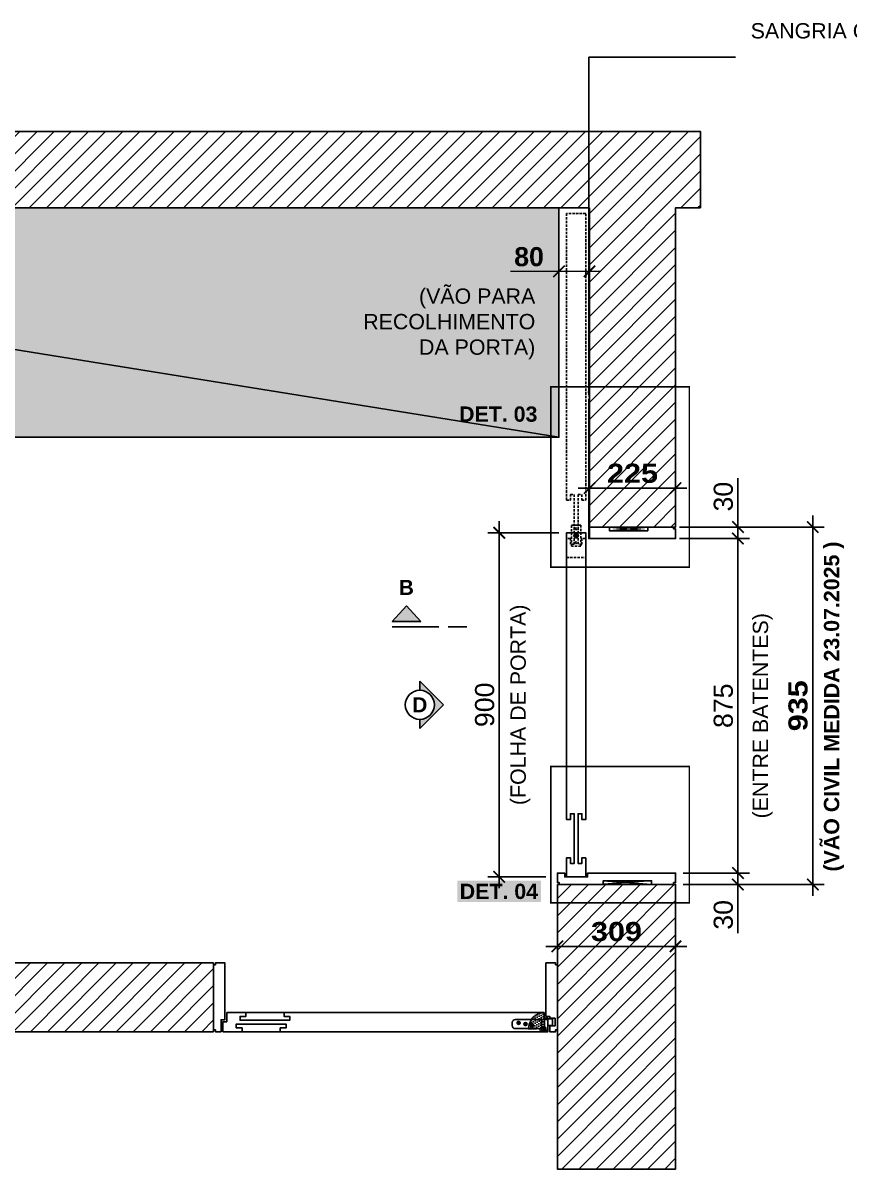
# Model space of a CAD drawing. Header units: millimetres. Extents: x -63251 to 507826, y 5339 to 217512.
# Drawn here: x 147211 to 149373, y 90848 to 93847 of the extents above; entities that cross this region are included whole.
import ezdxf
from ezdxf import colors
from ezdxf.entities.mleader import LeaderData, LeaderLine
from ezdxf.math import Vec2, Vec3

# ---------------------------------------------------------------- set-up
doc = ezdxf.new("R2010")
doc.units = ezdxf.units.MM
doc.header["$PDMODE"] = 3
for name, pattern in [('CENTER2', [1.125, 0.75, -0.125, 0.125, -0.125]), ('CONTINU', [0]), ('TRAÇO 1-1', [9.524999999999995, 6.349999999999998, -3.174999999999998])]:
    doc.linetypes.add(name, pattern=pattern)
for name, color, linetype in [('AC-EQUIPAMENTO', 7, 'Continuous'), ('CORTE', 220, 'Continuous'), ('COTAS', 9, 'Continuous'), ('DETALHE', 10, 'Continuous'), ('FERRAGEM', 3, 'Continuous'), ('MARCENARIA', 4, 'Continuous'), ('MARCENARIA . M', 4, 'Continuous'), ('PAREDE', 94, 'Continuous'), ('PROJEÇÃO', 8, 'Continuous'), ('TEXTO', 105, 'Continuous')]:
    doc.layers.add(name, color=color, linetype=linetype)
doc.layers.add('ARQ-COTA', color=12, linetype='Continuous', lineweight=9)
doc.styles.add('1-1', font='arial.ttf', dxfattribs={"height": 0.2})
doc.styles.add('MEDIDA OFICIAL', font='ariblk.ttf')
doc.styles.add('PADRÃO', font='arial.ttf')
doc.styles.add('PADRÃO NEGRITO', font='arialbd.ttf')
doc.dimstyles.new('1-20', dxfattribs={"dimscale": 20, "dimtxt": 2.5, "dimasz": 1.5, "dimexe": 1.5, "dimexo": 1.5, "dimtad": 1, "dimtxsty": 'PADRÃO', "dimblk": 'ARCHTICK', "dimcen": 2.5, "dimdle": 1.5, "dimclrd": 9, "dimclre": 9, "dimclrt": 6, "dimadec": 0, "dimazin": 0, "dimtfac": 1, "dimtmove": 0, "dimatfit": 3, "dimfxl": 1.25, "dimlwd": -1, "dimlwe": -1, "dimarcsym": 0})
doc.dimstyles.new('1-20 AZUL', dxfattribs={"dimscale": 20, "dimtxt": 2.5, "dimasz": 1.5, "dimexe": 1.5, "dimexo": 1.5, "dimtad": 1, "dimtxsty": 'PADRÃO NEGRITO', "dimblk": 'ARCHTICK', "dimcen": 2.5, "dimdle": 1.5, "dimclrd": 9, "dimclre": 9, "dimclrt": 170, "dimadec": 0, "dimazin": 0, "dimtfac": 1, "dimtmove": 0, "dimatfit": 3, "dimfxl": 1.25, "dimlwd": -1, "dimlwe": -1, "dimarcsym": 0})
doc.dimstyles.new('Med. Ofic.1-20', dxfattribs={"dimscale": 20, "dimtxt": 2.5, "dimasz": 1.5, "dimexe": 1.5, "dimexo": 1.5, "dimtad": 1, "dimtxsty": 'MEDIDA OFICIAL', "dimblk": 'ARCHTICK', "dimcen": 2.5, "dimdle": 1.5, "dimclrd": 9, "dimclre": 9, "dimclrt": 10, "dimadec": 0, "dimazin": 0, "dimtfac": 1, "dimtmove": 0, "dimatfit": 3, "dimfxl": 1.25, "dimlwd": -1, "dimlwe": -1, "dimarcsym": 0})

# ---------------------------------------------------------------- blocks, each defined once
blk = doc.blocks.new('PINO GUIA PISO')
at = {"layer": 'FERRAGEM', "color": 102, "linetype": 'TRAÇO 1-1', "ltscale": 0.1}
blk.add_lwpolyline([(12156.62146133192, 2059.205367663901), (12162.12146133192, 2059.205367663901), (12162.12146133192, 2061.705367663901), (12156.62146133192, 2061.705367663901)], close=True, dxfattribs=at)
for centre, radius in [((12157.54646133192, 2060.455367663901), 0.225), ((12159.37146133192, 2060.455367663901), 0.6000000000021828), ((12159.37146133192, 2060.455367663901), 0.3750000000127329), ((12161.19646133192, 2060.455367663901), 0.225)]:
    blk.add_circle(centre, radius, dxfattribs=at)
blk = doc.blocks.new('*U341')
at = {"layer": 'PAREDE', "color": 0, "linetype": 'CENTER2', "transparency": 16777216}
for p, q in [((-7.250000000127329, 0), (-0.7500000000254659, 0)), ((0, 0.7500000000254659), (0, 7.250000000127329)), ((0.7500000000254659, 0), (7.250000000127329, 0)), ((0, -7.250000000127329), (0, -0.7500000000254659))]:
    blk.add_line(p, q, dxfattribs=at)
at = {"layer": 'PAREDE', "color": 0, "linetype": 'Continuous', "transparency": 16777216}
for p, q in [((-0.3750000000127329, 0), (0.3750000000127329, 0)), ((0, -0.3750000000127329), (0, 0.3750000000127329))]:
    blk.add_line(p, q, dxfattribs=at)
blk = doc.blocks.new('_ArchTick')
at = {"color": 0, "linetype": 'ByBlock', "const_width": 0.15}
blk.add_lwpolyline([(-0.5, -0.5), (0.5, 0.5)], dxfattribs=at)
blk = doc.blocks.new('*D384')
at = {"layer": 'Defpoints', "color": 0, "transparency": 16777216}
for p in [(148457.323676457, 92512.83403235994), (148643.5292586033, 92512.83403235994), (148609.529258603, 91612.83403235987)]:
    blk.add_point(p, dxfattribs=at)
at = {"layer": 'MARCENARIA . M', "color": 9, "transparency": 16777216}
for p, q in [((148457.323676457, 91582.83403235987), (148457.323676457, 92542.83403235994)), ((148613.5292586033, 92512.83403235994), (148427.323676457, 92512.83403235994)), ((148579.529258603, 91612.83403235987), (148427.323676457, 91612.83403235987))]:
    blk.add_line(p, q, dxfattribs=at)
at = {"layer": 'MARCENARIA . M', "color": 9, "transparency": 16777216, "xscale": 30, "yscale": 30, "zscale": 30}
for p, rotation in [((148457.323676457, 92512.83403235994), 90), ((148457.323676457, 91612.83403235987), 270)]:
    blk.add_blockref('_ArchTick', p, dxfattribs=dict(at, rotation=rotation))
at = {"layer": 'MARCENARIA . M', "color": 6, "transparency": 16777216, "insert": (148419.2950270709, 92062.83403235984), "char_height": 50, "attachment_point": 5, "rotation": 90, "style": 'PADRÃO'}
blk.add_mtext('900', dxfattribs=at)
blk = doc.blocks.new('*D385')
at = {"layer": 'COTAS', "color": 9, "linetype": 'Continuous', "ltscale": 0.4, "transparency": 16777216}
blk.add_line((149277.6414490452, 92557.83412093199), (149277.6414490452, 91562.83412093195), dxfattribs=at)
at = {"layer": 'COTAS', "color": 9, "ltscale": 0.4, "transparency": 16777216}
for p, q in [((148928.5292586031, 92527.83412093199), (149307.6414490452, 92527.83412093199)), ((148938.529258603, 91592.83412093195), (149307.6414490452, 91592.83412093195))]:
    blk.add_line(p, q, dxfattribs=at)
at = {"layer": 'Defpoints', "color": 0, "ltscale": 0.4, "transparency": 16777216}
for p in [(148898.5292586031, 92527.83412093199), (148908.529258603, 91592.83412093195), (149277.6414490452, 91592.83412093195)]:
    blk.add_point(p, dxfattribs=at)
at = {"layer": 'COTAS', "color": 9, "ltscale": 0.4, "transparency": 16777216, "xscale": 30, "yscale": 30, "zscale": 30}
for p, rotation in [((149277.6414490452, 92527.83412093199), 90), ((149277.6414490452, 91592.83412093195), 270)]:
    blk.add_blockref('_ArchTick', p, dxfattribs=dict(at, rotation=rotation))
at = {"layer": 'COTAS', "color": 10, "ltscale": 0.4, "transparency": 16777216, "insert": (149239.2887887451, 92060.3341209319), "char_height": 50, "attachment_point": 5, "rotation": 90, "style": 'MEDIDA OFICIAL'}
blk.add_mtext('935', dxfattribs=at)
blk = doc.blocks.new('*D386')
at = {"layer": 'Defpoints', "color": 0, "transparency": 16777216}
for p in [(148898.5292586031, 92527.83412093199), (148898.5292586031, 92497.83412093204), (149081.8679794128, 92497.83412093204)]:
    blk.add_point(p, dxfattribs=at)
at = {"layer": 'MARCENARIA . M', "color": 9, "transparency": 16777216}
for p, q in [((149081.8679794128, 92527.83412093199), (149081.8679794128, 92655.54899132761)), ((149081.8679794128, 92497.83412093204), (149081.8679794128, 92557.83412093199)), ((148928.5292586031, 92527.83412093199), (149111.8679794128, 92527.83412093199)), ((148928.5292586031, 92497.83412093204), (149111.8679794128, 92497.83412093204))]:
    blk.add_line(p, q, dxfattribs=at)
at = {"layer": 'MARCENARIA . M', "color": 9, "transparency": 16777216, "xscale": 30, "yscale": 30, "zscale": 30}
for p, rotation in [((149081.8679794128, 92527.83412093199), 90), ((149081.8679794128, 92497.83412093204), 270)]:
    blk.add_blockref('_ArchTick', p, dxfattribs=dict(at, rotation=rotation))
at = {"layer": 'MARCENARIA . M', "color": 6, "transparency": 16777216, "insert": (149043.8222768207, 92607.33957795784), "char_height": 50, "attachment_point": 5, "rotation": 90, "style": 'PADRÃO'}
blk.add_mtext('30', dxfattribs=at)
blk = doc.blocks.new('*D387')
at = {"layer": 'Defpoints', "color": 0, "transparency": 16777216}
for p in [(148898.5292586031, 92497.83412093204), (148908.529258603, 91622.83412093195), (149081.8679794132, 91622.83412093195)]:
    blk.add_point(p, dxfattribs=at)
at = {"layer": 'MARCENARIA . M', "color": 9, "transparency": 16777216}
for p, q in [((149081.8679794132, 92527.83412093204), (149081.8679794132, 91592.83412093195)), ((148928.5292586031, 92497.83412093204), (149111.8679794132, 92497.83412093204)), ((148938.529258603, 91622.83412093195), (149111.8679794132, 91622.83412093195))]:
    blk.add_line(p, q, dxfattribs=at)
at = {"layer": 'MARCENARIA . M', "color": 9, "transparency": 16777216, "xscale": 30, "yscale": 30, "zscale": 30}
for p, rotation in [((149081.8679794132, 92497.83412093204), 90), ((149081.8679794132, 91622.83412093195), 270)]:
    blk.add_blockref('_ArchTick', p, dxfattribs=dict(at, rotation=rotation))
at = {"layer": 'MARCENARIA . M', "color": 6, "transparency": 16777216, "insert": (149043.8393300271, 92060.33412093193), "char_height": 50, "attachment_point": 5, "rotation": 90, "style": 'PADRÃO'}
blk.add_mtext('875', dxfattribs=at)
blk = doc.blocks.new('*D388')
at = {"layer": 'Defpoints', "color": 0, "transparency": 16777216}
for p in [(148908.529258603, 91622.83412093195), (148908.529258603, 91592.83412093195), (149081.8679794128, 91592.83412093195)]:
    blk.add_point(p, dxfattribs=at)
at = {"layer": 'MARCENARIA . M', "color": 9, "transparency": 16777216}
for p, q in [((149081.8679794128, 91652.83412093195), (149081.8679794128, 91592.83412093195)), ((148938.529258603, 91622.83412093195), (149111.8679794128, 91622.83412093195)), ((148938.529258603, 91592.83412093195), (149111.8679794128, 91592.83412093195)), ((149081.8679794128, 91592.83412093195), (149081.8679794128, 91465.11925053631))]:
    blk.add_line(p, q, dxfattribs=at)
at = {"layer": 'MARCENARIA . M', "color": 9, "transparency": 16777216, "xscale": 30, "yscale": 30, "zscale": 30}
for p, rotation in [((149081.8679794128, 91622.83412093195), 90), ((149081.8679794128, 91592.83412093195), 270)]:
    blk.add_blockref('_ArchTick', p, dxfattribs=dict(at, rotation=rotation))
at = {"layer": 'MARCENARIA . M', "color": 6, "transparency": 16777216, "insert": (149043.8222768207, 91513.32866390597), "char_height": 50, "attachment_point": 5, "rotation": 90, "style": 'PADRÃO'}
blk.add_mtext('30', dxfattribs=at)
blk = doc.blocks.new('*D427')
at = {"layer": 'COTAS', "color": 9, "ltscale": 0.4, "transparency": 16777216}
for p, q in [((148609.5292586029, 91562.83412093192), (148609.5292586029, 91401.04842680984)), ((148918.5292586029, 91562.83412093192), (148918.5292586029, 91401.04842680984))]:
    blk.add_line(p, q, dxfattribs=at)
at = {"layer": 'COTAS', "color": 9, "linetype": 'Continuous', "ltscale": 0.4, "transparency": 16777216}
blk.add_line((148579.5292586029, 91431.04842680984), (148948.5292586029, 91431.04842680984), dxfattribs=at)
at = {"layer": 'Defpoints', "color": 0, "ltscale": 0.4, "transparency": 16777216}
for p in [(148609.5292586029, 91592.83412093192), (148918.5292586029, 91592.83412093192), (148918.5292586029, 91431.04842680984)]:
    blk.add_point(p, dxfattribs=at)
at = {"layer": 'COTAS', "color": 9, "ltscale": 0.4, "transparency": 16777216, "xscale": 30, "yscale": 30, "zscale": 30, "rotation": 180}
blk.add_blockref('_ArchTick', (148609.5292586029, 91431.04842680984), dxfattribs=at)
at = {"layer": 'COTAS', "color": 9, "ltscale": 0.4, "transparency": 16777216, "xscale": 30, "yscale": 30, "zscale": 30}
blk.add_blockref('_ArchTick', (148918.5292586029, 91431.04842680984), dxfattribs=at)
at = {"layer": 'COTAS', "color": 10, "ltscale": 0.4, "transparency": 16777216, "insert": (148764.0292586029, 91469.40108710997), "char_height": 50, "attachment_point": 5, "style": 'MEDIDA OFICIAL'}
blk.add_mtext('309', dxfattribs=at)
blk = doc.blocks.new('*D428')
at = {"layer": 'COTAS', "color": 9, "ltscale": 0.4, "transparency": 16777216}
for p, q in [((148693.5292586028, 92557.83412093192), (148693.5292586028, 92659.87508758198)), ((148918.5292586029, 92601.42409702594), (148918.5292586029, 92659.87508758198))]:
    blk.add_line(p, q, dxfattribs=at)
at = {"layer": 'COTAS', "color": 9, "linetype": 'Continuous', "ltscale": 0.4, "transparency": 16777216}
blk.add_line((148663.5292586028, 92629.87508758198), (148948.5292586029, 92629.87508758198), dxfattribs=at)
at = {"layer": 'Defpoints', "color": 0, "ltscale": 0.4, "transparency": 16777216}
for p in [(148918.5292586029, 92629.87508758198), (148918.5292586029, 92571.42409702594), (148693.5292586028, 92527.83412093192)]:
    blk.add_point(p, dxfattribs=at)
at = {"layer": 'COTAS', "color": 9, "ltscale": 0.4, "transparency": 16777216, "xscale": 30, "yscale": 30, "zscale": 30, "rotation": 180}
blk.add_blockref('_ArchTick', (148693.5292586028, 92629.87508758198), dxfattribs=at)
at = {"layer": 'COTAS', "color": 9, "ltscale": 0.4, "transparency": 16777216, "xscale": 30, "yscale": 30, "zscale": 30}
blk.add_blockref('_ArchTick', (148918.5292586029, 92629.87508758198), dxfattribs=at)
at = {"layer": 'COTAS', "color": 10, "ltscale": 0.4, "transparency": 16777216, "insert": (148806.0292586028, 92668.22774788212), "char_height": 50, "attachment_point": 5, "style": 'MEDIDA OFICIAL'}
blk.add_mtext('225', dxfattribs=at)
blk = doc.blocks.new('C 06')
at = {"layer": 'TEXTO', "linetype": 'CONTINU'}
blk.add_hatch(color=8, dxfattribs=at).paths.add_polyline_path([(-1945.967644206739, 2712.499006905159), (-1941.983608705104, 2708.198454997069), (-1937.99957320347, 2712.499006905159)])
for p, q in [((-1953.599573203388, 2714.059006905186), (-1958.799573203428, 2714.059006905186)), ((-1937.99957320347, 2714.059006905186), (-1950.99957320344, 2714.059006905186))]:
    blk.add_line(p, q, dxfattribs=at)
blk.add_lwpolyline([(-1941.983608705104, 2708.198454997069), (-1937.99957320347, 2712.499006905159), (-1945.967644206739, 2712.499006905159)], close=True, dxfattribs=at)
blk = doc.blocks.new('I 02')
at = {"layer": 'TEXTO', "linetype": 'CONTINU'}
h = blk.add_hatch(color=8, dxfattribs=at)
edge = h.paths.add_edge_path()
edge.add_line((-1945.137073687943, 2848.705916436247), (-1951.755593159756, 2855.324435908059))
edge.add_line((-1951.755593159727, 2855.324435908088), (-1951.755593159763, 2852.761916436204))
edge.add_ellipse((-1951.755593159814, 2848.705916436247), major_axis=(2.868025104479564, 2.868025104479564), ratio=0.9999999999968038, start_angle=225.0000000000916, end_angle=405.0000000000916, ccw=False)
edge.add_line((-1951.755593159814, 2844.649916436264), (-1951.755593159814, 2842.08739696447))
edge.add_line((-1951.755593159814, 2842.087396964463), (-1945.137073687965, 2848.705916436276))
for p, q in [((-1951.755593159727, 2855.324435908088), (-1945.137073687856, 2848.705916436217)), ((-1951.755593159727, 2852.761916436199), (-1951.755593159727, 2855.324435908088)), ((-1945.137073687856, 2848.705916436217), (-1951.755593159756, 2842.087396964375)), ((-1951.755593159756, 2842.087396964375), (-1951.755593159727, 2844.649916436264))]:
    blk.add_line(p, q, dxfattribs=at)
blk.add_circle((-1951.755593159727, 2848.705916436217), 4.056, dxfattribs=at)
blk.add_circle((-1951.755593159727, 2848.705916436217), 4.056, dxfattribs=at)
blk = doc.blocks.new('*D485')
at = {"layer": 'ARQ-COTA', "color": 9, "transparency": 16777216}
for p, q in [((148613.5292586028, 93196.68881549223), (148487.1104318634, 93196.68881549223)), ((148723.5292586028, 93196.68881549223), (148613.5292586028, 93196.68881549223))]:
    blk.add_line(p, q, dxfattribs=at)
at = {"layer": 'Defpoints', "color": 0, "transparency": 16777216}
for p in [(148613.5292586028, 93196.68881549223), (148613.5292586028, 93196.68881549223), (148693.5292586028, 93196.68881549223)]:
    blk.add_point(p, dxfattribs=at)
at = {"layer": 'ARQ-COTA', "color": 9, "transparency": 16777216, "xscale": 30, "yscale": 30, "zscale": 30, "rotation": 180}
blk.add_blockref('_ArchTick', (148613.5292586028, 93196.68881549223), dxfattribs=at)
at = {"layer": 'ARQ-COTA', "color": 9, "transparency": 16777216, "xscale": 30, "yscale": 30, "zscale": 30}
blk.add_blockref('_ArchTick', (148693.5292586028, 93196.68881549223), dxfattribs=at)
at = {"layer": 'ARQ-COTA', "color": 170, "transparency": 16777216, "insert": (148535.3198452331, 93234.73451808433), "char_height": 50, "attachment_point": 5, "style": 'PADRÃO NEGRITO'}
blk.add_mtext('80', dxfattribs=at)

msp = doc.modelspace()

# ---------------------------------------------------------------- hatches: boundary and pattern name
at = {"layer": 'AC-EQUIPAMENTO', "true_color": 0xecbcd1}
h = msp.add_hatch(dxfattribs=at)
h.set_pattern_fill('ANSI31', color=254)
h.set_pattern_definition([(45, (-11485.22265680367, -12860.63462565684), (-2.245064030267288, 2.245064030267288), [])])
h.paths.add_polyline_path([(148693.5292586028, 92862.83412093192), (148691.7292586028, 92862.83412093192), (148691.7292586028, 92497.83412093186), (148693.5292586028, 92497.83412093186)])
at = {"layer": 'MARCENARIA'}
h = msp.add_hatch(dxfattribs=at)
h.set_pattern_fill('DOTS', color=8, scale=0.5, angle=180)
h.set_pattern_definition([(180, (178809.4641212708, 106251.5931229497), (-0.3968750000000003, -0.7937499999999998), [0, -0.79375])])
edge = h.paths.add_edge_path()
edge.add_arc((148508.0325171213, 91230.81858001737), 4.000306503922528, 360, 720, ccw=False)
h = msp.add_hatch(dxfattribs=at)
h.set_pattern_fill('DOTS', color=8, scale=0.5, angle=180)
h.set_pattern_definition([(180, (178791.4636497938, 106248.591319705), (-0.3968750000000003, -0.7937499999999998), [0, -0.79375])])
edge = h.paths.add_edge_path()
edge.add_arc((148526.0329885982, 91227.81677677273), 3.999412936503824, 360, 720, ccw=False)
h = msp.add_hatch(dxfattribs=at)
h.set_pattern_fill('DOTS', color=8, scale=3.673915750624608, angle=205.5217806331207)
h.set_pattern_definition([(205.5217806331206, (164855.8295275969, 120471.7477987108), (-0.1187266593012814, -6.519674808681685), [0, -5.83234125411655])])
h.paths.add_polyline_path([(148574.5292446806, 91257.83425212349), (148576.029398058, 91216.31594441104), (148534.5111978079, 91214.81281984589, -0.4142345229652519)])
h = msp.add_hatch(dxfattribs=at)
h.set_pattern_fill('DOTS', color=8, scale=0.5, angle=180)
h.set_pattern_definition([(180, (178774.4636547856, 106245.588380896), (-0.3968750000000003, -0.7937499999999998), [0, -0.79375])])
edge = h.paths.add_edge_path()
edge.add_arc((148543.0329836064, 91224.81383796374), 3.997447665273352, 360, 720, ccw=False)
h = msp.add_hatch(dxfattribs=at)
h.set_pattern_fill('DOTS', color=8, scale=0.5, angle=180)
h.set_pattern_definition([(180, (178741.4672406033, 106237.0904873433), (-0.3968750000000003, -0.7937499999999998), [0, -0.79375])])
edge = h.paths.add_edge_path()
edge.add_arc((148576.0293977886, 91216.31594441098), 3.500000067462679, 360, 720, ccw=False)
at = {"layer": 'MARCENARIA . M'}
h = msp.add_hatch(dxfattribs=at)
h.set_pattern_fill('ANSI31', color=8, scale=10, angle=0.06310105323956201)
h.set_pattern_definition([(45.06310105323957, (-15364.99318368998, -12860.63462565684), (-22.47535204717576, 22.42590132760581), [])])
h.paths.add_polyline_path([(147709.529302698, 91387.83435391524), (145793.7586672409, 91387.83412240463), (145793.7586672409, 91207.83412240463), (147709.529302698, 91207.83435391524)])
h.paths.add_polyline_path([(148918.5292586029, 91592.83412093192), (148609.5292586029, 91592.83412093192), (148609.5292586029, 90848.43757455715), (148918.5292586029, 90848.43757455715)])
h.paths.add_polyline_path([(148983.5292586029, 93562.83412093192), (144516.7587317165, 93562.83412093192), (144516.7587317165, 93357.83412093192), (144581.7587317165, 93357.83412093192), (144581.7587317165, 92527.83412093192), (144807.7587317165, 92527.83412093192), (144807.7587317165, 93362.83412093192), (148693.5292586029, 93362.83412093192), (148693.5292586029, 92527.83412093192), (148918.5292586029, 92527.83412093192), (148918.5292586029, 93362.83412093192), (148983.5292586029, 93362.83412093192)])
h.paths.add_polyline_path([(144893.7587317165, 91597.83412093192), (144581.7587317165, 91597.83412093192), (144581.7587317165, 90853.43757455715), (144893.7587317165, 90853.43757455715)])
at = {"layer": 'PROJEÇÃO', "linetype": 'TRAÇO 1-1'}
h = msp.add_hatch(dxfattribs=at)
h.set_pattern_fill('DOTS', color=8, scale=8)
h.set_pattern_definition([(0, (-50683.95438580174, -13192.81182001423), (6.35, 12.7), [0, -12.7])])
h.paths.add_polyline_path([(144887.7587317161, 92762.83401626926), (148613.5292586025, 92762.83401626926), (148613.5292586032, 93362.83422559458), (144887.7587317168, 93362.83422559458)])

# ---------------------------------------------------------------- linework, layer by layer
at = {"layer": 'CORTE'}
msp.add_lwpolyline([(148691.7292586028, 92862.83412093192), (148691.7292586028, 92497.83412093186), (148693.5292586028, 92497.83412093186), (148693.5292586028, 92862.83412093192)], close=True, dxfattribs=at)
at = {"layer": 'DETALHE', "color": 10, "linetype": 'TRAÇO 1-1', "const_width": 4}
for points in [[(148592.54431027, 92894.41841100407), (148954.8399440447, 92894.41841100407), (148954.8399440447, 92422.94651239878), (148592.54431027, 92422.94651239876)], [(148592.54431027, 91901.44089479692), (148954.8399440447, 91901.44089479692), (148954.8399440447, 91544.8177859775), (148592.54431027, 91544.81778597749)]]:
    msp.add_lwpolyline(points, close=True, dxfattribs=at)
at = {"layer": 'MARCENARIA', "color": 8}
for points in [[(144887.7587317165, 93362.83412093192), (144887.7587317165, 92762.83412093192), (148613.5292586028, 92762.83412093192), (148613.5292586028, 93362.83412093192)], [(147894.4250013002, 91257.83436087759), (147794.4250013002, 91257.83436087759), (147794.4250013002, 91247.83436087759), (147779.4250013002, 91247.83436087759), (147779.4250013002, 91237.83436087759), (147909.4250013002, 91237.83436087759), (147909.4250013002, 91247.83436087759), (147894.4250013002, 91247.83436087759)], [(148596.529409432, 91242.81592722348), (148603.529409432, 91242.81592722348), (148603.529409432, 91222.81592722348), (148596.529409432, 91222.81592722348)], [(147884.4250013002, 91207.83436087759), (147784.4250013002, 91207.83436087759), (147784.4250013002, 91217.83436087759), (147769.4250013002, 91217.83436087759), (147769.4250013002, 91227.83436087759), (147899.4250013002, 91227.83436087759), (147899.4250013002, 91217.83436087759), (147884.4250013002, 91217.83436087759)]]:
    msp.add_lwpolyline(points, close=True, dxfattribs=at)
for points in [[(144887.7587317165, 93362.83412093192), (148613.5292586028, 92762.83412093192)], [(147709.5284799692, 91382.83400254685), (147709.528479969, 91212.83407794639), (147714.5284799694, 91212.83407794639), (147714.5284799694, 91207.83412240473), (147729.528479969, 91207.83412240473), (147729.5292437676, 91238.87204641302), (147739.5292437676, 91238.87204641302), (147739.5284799692, 91387.83400254685), (147714.5284799695, 91387.83400254685), (147714.5284799695, 91382.83400254685), (147709.5284799692, 91382.83400254685)], [(148609.5292382224, 91382.83417424606), (148609.5292382224, 91212.8340304145), (148604.5292382224, 91212.8340304145), (148604.5292075614, 91207.83403041468), (148589.5280363137, 91207.83412240467), (148589.528336791, 91222.81592722348), (148603.529409432, 91222.81592722348), (148603.529409432, 91242.81592722348), (148589.5286372682, 91242.81592722348), (148589.5292382225, 91247.83456861645), (148579.5292382225, 91247.83456861645), (148579.5292382224, 91387.83417424605), (148604.5292382224, 91387.83417424606), (148604.5292382224, 91382.83417424606), (148609.5292382224, 91382.83417424606)], [(147744.5284799692, 91257.83436087759), (147744.5284799692, 91233.87204641297), (147734.5292437676, 91233.87204641296), (147734.5277161709, 91207.83412240473), (148584.5287762245, 91207.83412240472), (148584.5284957587, 91242.83453580418), (148574.5284957588, 91242.83425803031), (148574.5285022169, 91257.83408042429), (147744.4250013002, 91257.83436087759)], [(148508.0330019181, 91236.01972770541), (148508.0326457859, 91225.61863204128)], [(148526.0326776241, 91233.01830290369), (148526.032321492, 91222.61720723956)], [(148502.8326414158, 91230.81796246272), (148513.2327587976, 91230.81760636397)], [(148520.8329299748, 91227.8169548221), (148531.2330473566, 91227.81659872335)], [(148537.8334142249, 91224.81695969682), (148548.235488171, 91224.81660353107)], [(148543.0331618408, 91230.53240112658), (148543.0328057086, 91220.1313054625)], [(148570.8108688396, 91216.31612309281), (148581.2109862214, 91216.31576699406)], [(148571.6718329735, 91216.31609361351), (148580.3834353896, 91216.31579532928)], [(148576.0106164889, 91221.51747117439), (148576.0102603568, 91211.11637551026)]]:
    msp.add_lwpolyline(points, dxfattribs=at)
for points in [[(148567.5293057244, 91210.81592729338), (148584.5293014138, 91210.81592729338), (148584.5293014138, 91239.81593160401), (148499.5293014138, 91239.81593160401, 0.414213562373095), (148491.5293014138, 91231.81593160401), (148491.5293014138, 91223.81593160401, 0.4142135623730969), (148499.5293014138, 91215.81593160401), (148562.5293014138, 91215.81593160401, 0.4142135623731218)], [(148576.029409432, 91241.31592722348), (148596.529409432, 91241.31592722348), (148596.529409432, 91224.31592722348), (148584.529409432, 91224.31592722348), (148584.529409432, 91216.31592722348, -0.9999999999999999), (148567.529409432, 91216.31592722348), (148567.529409432, 91232.81592722348, -0.414213562373095)]]:
    msp.add_lwpolyline(points, format="xyb", close=True, dxfattribs=at)
msp.add_lwpolyline([(148574.5291166755, 91257.8377947986), (148576.029398058, 91216.315944411), (148534.5111978079, 91214.81281984593, -0.414245366096158), (148574.5307816925, 91257.83430763088)], format="xyb", dxfattribs=at)
for centre, radius in [((148508.0319378126, 91230.81800042518), 3.999726869755961), ((148508.0328238185, 91230.8182015912), 2.250368289408312), ((148526.032226375, 91227.8170906126), 3.999726869754398), ((148526.0331123775, 91227.81719395058), 2.250368289408312), ((148543.0332975658, 91224.81611718057), 3.999726869757812), ((148543.0342290554, 91224.81734207418), 2.249533313915948), ((148576.0293978561, 91216.31594441098), 3.5), ((148576.0293978561, 91216.31594441098), 2.5), ((148576.0293978561, 91216.31594441098), 1.5)]:
    msp.add_circle(centre, radius, dxfattribs=at)
at = {"layer": 'MARCENARIA . M'}
for points in [[(148698.5292586028, 92527.83412093192), (148913.5292586029, 92527.83412093196), (148913.5292586029, 92522.83412093198), (148918.5292586029, 92522.83412093198), (148918.5292586029, 92497.834120932), (148693.5292586028, 92497.83412093186), (148693.5292586028, 92527.83412093192), (148693.5292586029, 92527.83412093198), (148693.5292586028, 92527.83412093192), (148698.5292586028, 92527.83412093192)], [(148746.0292586029, 92527.83412093192), (148846.0292586029, 92517.83412093192)], [(148746.0292586029, 92517.83412093192), (148846.0292586029, 92527.83412093192)], [(148683.5292586029, 91662.83407664589), (148673.5292586029, 91662.83407664589), (148673.5292586029, 91647.83407664589), (148663.5292586029, 91647.83407664589), (148663.5292586029, 91777.83407664589), (148673.5292586029, 91777.83407664589), (148673.5292586029, 91762.83407664589), (148683.5292586029, 91762.83407664589), (148683.5292586031, 92512.83403235991), (148633.5292586032, 92512.83403235991), (148633.5292586029, 91762.83407664589), (148643.5292586029, 91762.83407664589), (148643.5292586029, 91777.83407664589), (148653.5292586029, 91777.83407664589), (148653.5292586029, 91647.83407664589), (148643.5292586029, 91647.83407664589), (148643.5292586029, 91662.83407664589), (148633.5292586029, 91662.83407664589), (148633.5292586029, 91612.83403235984), (148683.5292586029, 91612.83412093192), (148683.5292586029, 91662.97155063335)], [(148614.5292586029, 91592.83412093186), (148913.5292586029, 91592.8341209319), (148913.5292586029, 91597.83412093189), (148918.5292586029, 91597.83412093189), (148918.5292586029, 91622.83412093192), (148688.5292586029, 91622.83412093192), (148688.5292586029, 91612.83412093192), (148628.5292586029, 91612.83403235984), (148628.5292586029, 91622.83412093192), (148609.529258603, 91622.83412093192), (148609.5292586029, 91597.83412093186), (148614.5292586029, 91597.83412093186), (148614.5292586029, 91592.83412093186)], [(148846.0292586029, 91602.8341209319), (148719.5292586029, 91592.8341209319)], [(148729.5292586029, 91602.8341209319), (148856.0292586029, 91592.83412093192)]]:
    msp.add_lwpolyline(points, dxfattribs=at)
for points in [[(148846.0292586029, 92517.83412093192), (148746.0292586029, 92517.83412093192), (148746.0292586029, 92527.83412093192), (148846.0292586029, 92527.83412093192)], [(148856.0292586029, 91592.8341209319), (148729.5292586029, 91592.8341209319), (148729.5292586029, 91602.8341209319), (148856.0292586029, 91602.8341209319)]]:
    msp.add_lwpolyline(points, close=True, dxfattribs=at)
at = {"layer": 'PAREDE'}
for points in [[(148693.5292586029, 93362.83412093192), (148693.5292586029, 92527.83412093192), (148918.5292586029, 92527.83412093192), (148918.5292586029, 93362.83412093192), (148983.5292586029, 93362.83412093192), (148983.5292586029, 93562.83412093192), (144516.7587317165, 93562.83412093192), (144516.7587317165, 93357.83412093192)], [(144807.7587317165, 93362.83412093192), (148693.5292586029, 93362.83412093192)]]:
    msp.add_lwpolyline(points, dxfattribs=at)
for points in [[(148609.5292586029, 91592.83412093192), (148918.5292586029, 91592.83412093192), (148918.5292586029, 90848.43757455715), (148609.5292586029, 90848.43757455715)], [(145793.7586672409, 91387.83412240463), (147709.529302698, 91387.83435391524), (147709.529302698, 91207.83435391524), (145793.7586672409, 91207.83412240463)]]:
    msp.add_lwpolyline(points, close=True, dxfattribs=at)
at = {"layer": 'PROJEÇÃO', "color": 21, "linetype": 'TRAÇO 1-1'}
msp.add_lwpolyline([(148683.5292586032, 92497.83412093186), (148673.5292586032, 92497.83412093186), (148673.5292586031, 92482.8342719576), (148663.5292586031, 92482.8342719576), (148663.5292586031, 92612.83427195762), (148673.5292586031, 92612.83427195762), (148673.5292586031, 92597.8342719576), (148683.5292586031, 92597.8342719576), (148683.529258603, 93347.83422767163), (148633.529258603, 93347.83422767163), (148633.5292586031, 92597.8342719576), (148643.5292586031, 92597.8342719576), (148643.5292586032, 92612.83427195762), (148653.5292586032, 92612.83427195762), (148653.5292586031, 92482.8342719576), (148643.5292586031, 92482.8342719576), (148643.5292586031, 92497.8341360343), (148633.5292586031, 92497.8341360343), (148633.5292586031, 92447.83409174811), (148683.5292586031, 92447.83418032019), (148683.5297080536, 92497.8342719576)], dxfattribs=at)

# ---------------------------------------------------------------- block references
at = {"ltscale": 0.3, "xscale": -10, "yscale": 10, "zscale": 10, "rotation": 270}
msp.add_blockref('PINO GUIA PISO', (128053.9755819641, -29088.38049238727), dxfattribs=at)
at = {"layer": 'PAREDE', "linetype": 'CENTER2', "extrusion": (0, 0, -1)}
msp.add_blockref('*U341', (-148658.5292586031, 92505.33412093193), dxfattribs=at)
at = {"layer": 'TEXTO', "xscale": 9.375, "yscale": 9.375, "zscale": 9.375, "rotation": 180}
msp.add_blockref('C 06', (130008.5239675574, 117710.7007128005), dxfattribs=at)
at = {"layer": 'TEXTO', "xscale": 9.375, "yscale": 9.375, "zscale": 9.375}
msp.add_blockref('I 02', (166547.2867081497, 65356.21615434239), dxfattribs=at)

# ---------------------------------------------------------------- texts
at = {"layer": 'COTAS', "color": 6, "insert": (148297.2940748697, 93151.93865039016), "char_height": 40, "width": 508.7346610735822, "attachment_point": 2, "style": 'PADRÃO', "bg_fill": 1, "box_fill_scale": 1.5, "bg_fill_color": 254, "bg_fill_transparency": 0}
msp.add_mtext('\\pxqr,t6;{\\C170;(VÃO PARA RECOLHIMENTO DA PORTA)}', dxfattribs=at)
at = {"layer": 'COTAS', "color": 10, "insert": (149306.8549588638, 92058.32229874289), "char_height": 40, "width": 1349.999999996608, "attachment_point": 2, "rotation": 90, "style": 'PADRÃO NEGRITO'}
msp.add_mtext('(VÃO CIVIL MEDIDA 23.07.2025 )', dxfattribs=at)
at = {"layer": 'COTAS', "color": 6, "char_height": 40, "width": 674.9999999982956, "attachment_point": 2, "rotation": 90, "style": 'PADRÃO'}
for s, insert in [('(FOLHA DE PORTA)', (148486.7730782459, 92062.83403235993)), ('(ENTRE BATENTES)', (149120.6800569689, 92034.2500117507))]:
    msp.add_mtext(s, dxfattribs=dict(at, insert=insert))
at = {"layer": 'DETALHE', "color": 105, "char_height": 40, "width": 203.4144438362202, "attachment_point": 3, "style": 'PADRÃO', "bg_fill": 1, "box_fill_scale": 1.2, "bg_fill_color": 50, "bg_fill_transparency": 0}
for s, insert in [('{\\fArial|b1|i0|c0|p34;DET. 03}', (148557.1893205892, 92843.33630992491)), ('{\\fArial|b1|i0|c0|p34;DET. 04}', (148558.8501304004, 91594.90914371611))]:
    msp.add_mtext(s, dxfattribs=dict(at, insert=insert))
at = {"layer": 'TEXTO', "color": 1, "linetype": 'Continuous', "insert": (148214.2224583226, 92369.85012743874), "char_height": 39.16799999999999, "attachment_point": 5, "style": 'PADRÃO'}
msp.add_mtext('{\\fArial|b1|i0|c0|p34;B}', dxfattribs=at)
at = {"layer": 'TEXTO', "color": 1, "linetype": 'Continuous', "insert": (148249.5780222773, 92062.83412093193), "char_height": 39.16799999999999, "width": 105.6112522431806, "attachment_point": 5, "style": 'PADRÃO'}
msp.add_mtext('{\\fArial|b1|i0|c0|p34;D}', dxfattribs=at)

# ---------------------------------------------------------------- dimensions: what is measured, and where the dimension line sits
at = {"layer": 'ARQ-COTA'}
dim = msp.add_linear_dim(base=(148613.5292586028, 93196.68881549223), p1=(148693.5292586028, 93196.68881549223), p2=(148613.5292586028, 93196.68881549223), angle=180, dimstyle='1-20 AZUL', dxfattribs=at)
dim.commit()
dim.dimension.update_dxf_attribs({"geometry": '*D485', "text_midpoint": (148535.3198452331, 93234.73451808433)})
at = {"layer": 'COTAS', "color": 7, "ltscale": 0.4, "true_color": 0xededed}
for base, p1, p2, picture, middle in [((148918.5292586029, 92629.87508758198), (148693.5292586028, 92527.83412093192), (148918.5292586029, 92571.42409702594), '*D428', (148806.0292586028, 92668.22774788212)), ((148918.5292586029, 91431.04842680984), (148609.5292586029, 91592.83412093192), (148918.5292586029, 91592.83412093192), '*D427', (148764.0292586029, 91469.40108710997))]:
    dim = msp.add_linear_dim(base=base, p1=p1, p2=p2, dimstyle='Med. Ofic.1-20', dxfattribs=at)
    dim.commit()
    dim.dimension.update_dxf_attribs({"geometry": picture, "text_midpoint": middle})
dim = msp.add_linear_dim(base=(149277.6414490452, 91592.83412093195), p1=(148898.5292586031, 92527.83412093196), p2=(148908.5292586029, 91592.83412093192), angle=90, dimstyle='Med. Ofic.1-20', dxfattribs=at)
dim.commit()
dim.dimension.update_dxf_attribs({"geometry": '*D385', "text_midpoint": (149239.2887887451, 92060.3341209319)})
at = {"layer": 'MARCENARIA . M', "color": 1}
for base, p1, p2, picture, middle in [((149081.8679794128, 92497.83412093204), (148898.5292586031, 92527.83412093196), (148898.5292586031, 92497.834120932), '*D386', (149081.8679794128, 92607.33957795784)), ((149081.8679794128, 91592.83412093195), (148908.5292586029, 91622.83412093192), (148908.5292586029, 91592.83412093192), '*D388', (149081.8679794128, 91513.32866390597))]:
    dim = msp.add_linear_dim(base=base, p1=p1, p2=p2, angle=90, dimstyle='1-20', override={"dimdec": 1, "dimdsep": 46, "dimtdec": 1, "dimarcsym": 2}, dxfattribs=at)
    dim.commit()
    dim.dimension.update_dxf_attribs({"geometry": picture, "text_midpoint": middle, "dimtype": 160})
for base, p1, p2, picture, middle in [((148457.323676457, 92512.83403235994), (148609.5292586029, 91612.83403235984), (148643.5292586032, 92512.83403235991), '*D384', (148419.2950270709, 92062.83403235984)), ((149081.8679794132, 91622.83412093195), (148898.5292586031, 92497.834120932), (148908.5292586029, 91622.83412093192), '*D387', (149043.8393300271, 92060.33412093193))]:
    dim = msp.add_linear_dim(base=base, p1=p1, p2=p2, angle=90, dimstyle='1-20', override={"dimdec": 1, "dimdsep": 46, "dimtdec": 1, "dimarcsym": 2}, dxfattribs=at)
    dim.commit()
    dim.dimension.update_dxf_attribs({"geometry": picture, "text_midpoint": middle})

# ---------------------------------------------------------------- leaders
at = {"layer": 'COTAS'}
ml = msp.add_multileader_mtext('Standard', dxfattribs=at)
ml.set_content('SANGRIA COM REVESTIMENTO DE CASQUINHA 1.8mm', color=105, style='1-1')
ml.set_leader_properties(color=256, linetype='ByLayer', lineweight=-1)
ml.build(insert=Vec2(0, 0))
ml.multileader.update_dxf_attribs({"text_left_attachment_type": 2, "text_right_attachment_type": 2, "dogleg_length": 0.36, "arrow_head_size": 20, "scale": 200})
ctx = ml.context
ctx.base_point, ctx.scale, ctx.char_height, ctx.arrow_head_size, ctx.landing_gap_size, ctx.plane_origin = Vec3(143838.1284452226, 93756.62364588933), 200, 40, 20, 40, Vec3(144807.7587317165, 92677.83412093192)
ctx.left_attachment, ctx.right_attachment = 2, 2
notes = []
notes.append((ctx, [(0, (1, 1, 0), (144516.7587317165, 93756.62364588933), (-1, 0), 72, [(0, [(144807.7587317165, 92862.83412093192), (144807.7587317165, 93756.6236458893)], 0, [])])]))
ctx.mtext.insert, ctx.mtext.width, ctx.mtext.flow_direction = Vec3(143878.1284452226, 93845.90968499801), 587.9523136285134, 5
ml = msp.add_multileader_mtext('Standard', dxfattribs=at)
ml.set_content('SANGRIA COM REVESTIMENTO DE CASQUINHA 1.8mm', color=105, style='1-1')
ml.set_leader_properties(color=256, linetype='ByLayer', lineweight=-1)
ml.build(insert=Vec2(0, 0))
ml.multileader.update_dxf_attribs({"text_left_attachment_type": 2, "text_right_attachment_type": 2, "dogleg_length": 0.36, "arrow_head_size": 20, "scale": 200})
ctx = ml.context
ctx.base_point, ctx.scale, ctx.char_height, ctx.arrow_head_size, ctx.landing_gap_size, ctx.plane_origin = Vec3(149075.1705226047, 93756.62364588927), 200, 40, 20, 40, Vec3(148691.7292586028, 92677.83412093192)
ctx.left_attachment, ctx.right_attachment = 2, 2
notes.append((ctx, [(0, (1, 1, 0), (149003.1705226047, 93756.62364588927), (1, 0), 72, [(0, [(148691.7292586028, 92862.83412093192), (148691.7292586027, 93756.62364588928)], 0, [])])]))
ctx.mtext.insert, ctx.mtext.width, ctx.mtext.flow_direction = Vec3(149115.1705226047, 93845.90968499795), 553.3678432227169, 5
for ctx, leaders in notes:
    for number, flags, end, landing, length, lines in leaders:
        leader = LeaderData()
        leader.index, (leader.has_last_leader_line, leader.has_dogleg_vector, leader.attachment_direction) = number, flags
        leader.last_leader_point, leader.dogleg_vector, leader.dogleg_length = Vec3(end), Vec3(landing), length
        for number, points, colour, breaks in lines:
            line = LeaderLine()
            line.index, line.vertices, line.color, line.breaks = number, Vec3.list(points), colors.encode_raw_color(colour), breaks
            leader.lines.append(line)
        ctx.leaders.append(leader)

doc.saveas('drawing.dxf')
